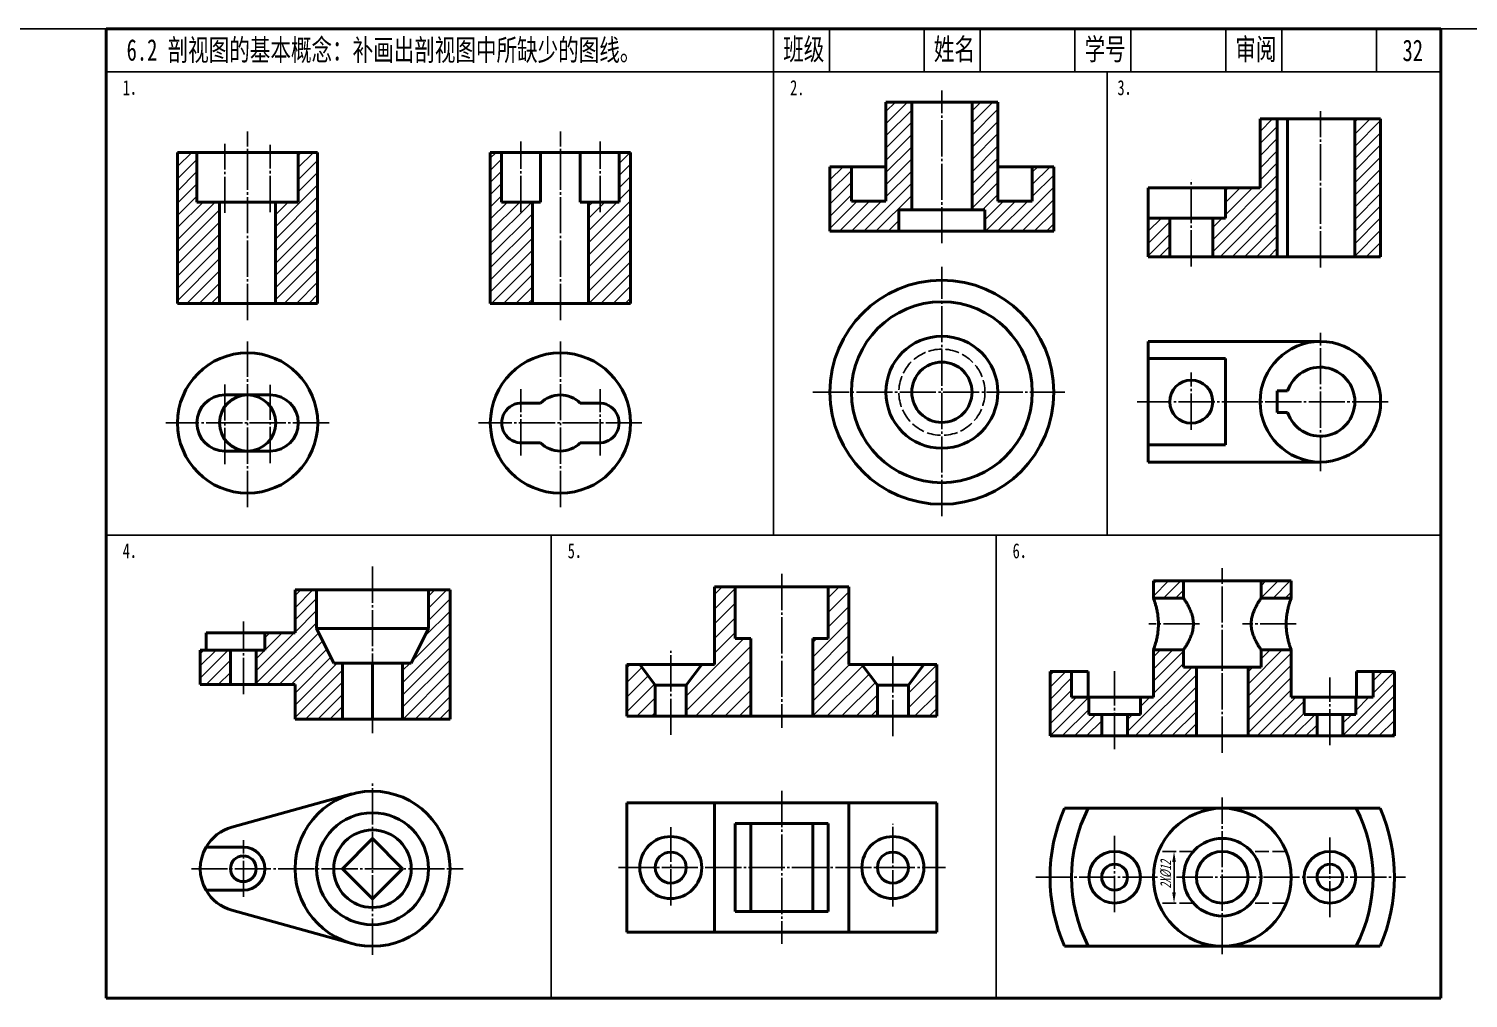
# Model space of a CAD drawing. Header units: millimetres. Extents: x -334 to 3025, y 133 to 867.
# Drawn here: x -2.9 to 331.4, y 356.2 to 581.2 of the extents above; entities that cross this region are included whole.
import ezdxf

# ---------------------------------------------------------------- set-up
doc = ezdxf.new("R2010")
doc.units = ezdxf.units.MM
doc.header["$LTSCALE"] = 0.8
doc.linetypes.add('myCENTER', pattern=[18, 15, -1, 1, -1])
doc.linetypes.add('myHIDDEN', pattern=[5, 4, -1])
for name, color, linetype, lineweight in [('中心线', 7, 'myCENTER', 25), ('剖面线', 7, 'Continuous', 25), ('尺寸', 7, 'Continuous', 25), ('标题文字', 7, 'Continuous', 25), ('答案粗实线', 1, 'Continuous', 50), ('粗实线', 7, 'Continuous', 50), ('细实线', 7, 'Continuous', 25), ('虚线', 7, 'myHIDDEN', 25)]:
    doc.layers.add(name, color=color, linetype=linetype, lineweight=lineweight)
doc.styles.add('尺寸文字1-2.5号', font='SimSun.ttf', dxfattribs={"width": 0.7, "oblique": 15, "height": 2.5})
doc.styles.add('标题汉字1-5号', font='SimSun.ttf', dxfattribs={"width": 0.7, "height": 5})
doc.styles.add('标题汉字2-3.5号', font='SimSun.ttf', dxfattribs={"width": 0.7, "height": 3.5})
pattern_1 = [(45, (77.5, 3.937), (-1.4142136, 1.4142136), [])]
pattern_2 = [(45, (0, 0), (-1.4142136, 1.4142136), [])]
pattern_3 = [(45, (234.3003, 417.1028), (-1.414214, 1.414214), [])]
pattern_4 = [(45, (-28.354, -81.0362), (-1.697056, 1.697056), [])]

msp = doc.modelspace()

# ---------------------------------------------------------------- hatches: boundary and pattern name
at = {"layer": '剖面线'}
h = msp.add_hatch(dxfattribs=at)
h.set_pattern_fill('_USER', color=256, scale=2, angle=45, style=0, pattern_type=0)
h.set_pattern_definition([(45, (396.833, 4.6673), (-1.4142136, 1.4142136), [])])
h.paths.add_polyline_path([(235.17, 534.24), (235.17, 549.24), (230.17, 549.24), (230.17, 541.24), (222.17, 541.24), (222.17, 564.24), (216.17, 564.24), (216.17, 539.24), (219.17, 539.24), (219.17, 534.24)])
h.paths.add_polyline_path([(183.17, 549.24), (183.17, 534.24), (199.17, 534.24), (199.17, 539.24), (202.17, 539.24), (202.17, 564.24), (196.17, 564.24), (196.17, 541.24), (188.17, 541.24), (188.17, 549.24)])
h = msp.add_hatch(dxfattribs=at)
h.set_pattern_fill('_USER', color=256, scale=2, angle=45, style=0, pattern_type=0)
h.set_pattern_definition(pattern_1)
h.paths.add_polyline_path([(287.08, 560.32), (283.08, 560.32), (283.08, 544.32), (275.08, 544.32), (275.08, 537.32), (272.08, 537.32), (272.08, 528.32), (287.08, 528.32)])
h = msp.add_hatch(dxfattribs=at)
h.set_pattern_fill('_USER', color=256, scale=2, angle=45, style=0, pattern_type=0)
h.set_pattern_definition(pattern_1)
h.paths.add_polyline_path([(311.08, 560.32), (305.08, 560.32), (305.08, 528.32), (311.08, 528.32)])
h = msp.add_hatch(dxfattribs=at)
h.set_pattern_fill('_USER', color=256, scale=2, angle=45, style=0, pattern_type=0)
h.set_pattern_definition(pattern_2)
h.paths.add_polyline_path([(31.65, 517.49), (41.41, 517.49), (41.41, 541.04), (36.14, 541.04), (36.14, 552.55), (31.65, 552.55)])
h = msp.add_hatch(dxfattribs=at)
h.set_pattern_fill('_USER', color=256, scale=2, angle=45, style=0, pattern_type=0)
h.set_pattern_definition(pattern_2)
h.paths.add_polyline_path([(64.2, 552.55), (59.71, 552.55), (59.71, 541.04), (54.44, 541.04), (54.44, 517.49), (64.2, 517.49)])
h = msp.add_hatch(dxfattribs=at)
h.set_pattern_fill('_USER', color=256, scale=2, angle=45, style=0, pattern_type=0)
h.set_pattern_definition(pattern_2)
h.paths.add_polyline_path([(104.3, 517.49), (114.06, 517.49), (114.06, 541.04), (106.93, 541.04), (106.93, 552.55), (104.3, 552.55)])
h = msp.add_hatch(dxfattribs=at)
h.set_pattern_fill('_USER', color=256, scale=2, angle=45, style=0, pattern_type=0)
h.set_pattern_definition(pattern_2)
h.paths.add_polyline_path([(136.85, 552.55), (134.22, 552.55), (134.22, 541.04), (127.09, 541.04), (127.09, 517.49), (136.85, 517.49)])
h = msp.add_hatch(dxfattribs=at)
h.set_pattern_fill('_USER', color=256, scale=2, angle=45, style=0, pattern_type=0)
h.set_pattern_definition(pattern_1)
h.paths.add_polyline_path([(262.08, 537.32), (257.08, 537.32), (257.08, 528.32), (262.08, 528.32)])
h = msp.add_hatch(dxfattribs=at)
h.set_pattern_fill('_USER', color=256, scale=2.4, angle=45, style=0, pattern_type=0)
h.set_pattern_definition(pattern_4)
h.paths.add_polyline_path([(164.8, 421.7), (164.8, 439.7), (161.2, 439.7), (161.2, 451.7), (156.4, 451.7), (156.4, 433.7), (153.4, 433.7), (149.8, 428.9), (149.8, 421.7)])
h = msp.add_hatch(dxfattribs=at)
h.set_pattern_fill('_USER', color=256, scale=2.4, angle=45, style=0, pattern_type=0)
h.set_pattern_definition(pattern_4)
h.paths.add_polyline_path([(179.2, 421.7), (194.2, 421.7), (194.2, 428.9), (190.6, 433.7), (187.6, 433.7), (187.6, 451.7), (182.8, 451.7), (182.8, 439.7), (179.2, 439.7)])
h = msp.add_hatch(dxfattribs=at)
h.set_pattern_fill('_USER', color=256, scale=2, angle=45, style=0, pattern_type=0)
h.set_pattern_definition(pattern_3)
h.paths.add_polyline_path([(265.3, 449.1), (265.3, 453.1), (258.3, 453.1), (258.3, 449.1)])
h = msp.add_hatch(dxfattribs=at)
h.set_pattern_fill('_USER', color=256, scale=2, angle=45, style=0, pattern_type=0)
h.set_pattern_definition(pattern_3)
h.paths.add_polyline_path([(283.3, 453.1), (283.3, 449.1), (290.3, 449.1), (290.3, 453.1)])
h = msp.add_hatch(dxfattribs=at)
h.set_pattern_fill('_USER', color=256, scale=2, angle=45, style=0, pattern_type=0)
h.set_pattern_definition([(45, (-85.9899, 389.6207), (-1.414214, 1.414214), [])])
h.paths.add_polyline_path([(43.94, 437.04), (36.94, 437.04), (36.94, 429.04), (43.94, 429.04)])
h.paths.add_polyline_path([(69.94, 421.04), (69.94, 434.04), (67.94, 434.04), (63.94, 442.04), (63.94, 451.04), (58.94, 451.04), (58.94, 441.04), (51.94, 441.04), (51.94, 437.04), (49.94, 437.04), (49.94, 429.04), (58.94, 429.04), (58.94, 421.04)])
h.paths.add_polyline_path([(83.94, 434.04), (83.94, 421.04), (94.94, 421.04), (94.94, 451.04), (89.94, 451.04), (89.94, 442.04), (85.94, 434.04)])
h = msp.add_hatch(dxfattribs=at)
h.set_pattern_fill('_USER', color=256, scale=2, angle=45, style=0, pattern_type=0)
h.set_pattern_definition(pattern_3)
h.paths.add_polyline_path([(258.3, 426.1), (255.3, 426.1), (255.3, 422.1), (252.3, 422.1), (252.3, 417.1), (268.3, 417.1), (268.3, 433.1), (265.3, 433.1), (265.3, 437.1), (258.3, 437.1)])
h = msp.add_hatch(dxfattribs=at)
h.set_pattern_fill('_USER', color=256, scale=2, angle=45, style=0, pattern_type=0)
h.set_pattern_definition(pattern_3)
h.paths.add_polyline_path([(290.3, 426.1), (290.3, 437.1), (283.3, 437.1), (283.3, 433.1), (280.3, 433.1), (280.3, 417.1), (296.3, 417.1), (296.3, 422.1), (293.3, 422.1), (293.3, 426.1)])
h = msp.add_hatch(dxfattribs=at)
h.set_pattern_fill('_USER', color=256, scale=2.4, angle=45, style=0, pattern_type=0)
h.set_pattern_definition(pattern_4)
h.paths.add_polyline_path([(142.6, 421.7), (142.6, 428.9), (139, 433.7), (136, 433.7), (136, 421.7)])
h = msp.add_hatch(dxfattribs=at)
h.set_pattern_fill('_USER', color=256, scale=2.4, angle=45, style=0, pattern_type=0)
h.set_pattern_definition(pattern_4)
h.paths.add_polyline_path([(208, 421.7), (208, 433.7), (205, 433.7), (201.4, 428.9), (201.4, 421.7)])
h = msp.add_hatch(dxfattribs=at)
h.set_pattern_fill('_USER', color=256, scale=2, angle=45, style=0, pattern_type=0)
h.set_pattern_definition(pattern_3)
h.paths.add_polyline_path([(243.3, 422.1), (243.3, 426.1), (239.3, 426.1), (239.3, 432.1), (234.3, 432.1), (234.3, 417.1), (246.3, 417.1), (246.3, 422.1)])
h = msp.add_hatch(dxfattribs=at)
h.set_pattern_fill('_USER', color=256, scale=2, angle=45, style=0, pattern_type=0)
h.set_pattern_definition(pattern_3)
h.paths.add_polyline_path([(314.3, 417.1), (314.3, 432.1), (309.3, 432.1), (309.3, 426.1), (305.3, 426.1), (305.3, 422.1), (302.3, 422.1), (302.3, 417.1)])

# ---------------------------------------------------------------- linework, layer by layer
for p, q in [((170.09, 463.74), (170.09, 571.24)), ((247.59, 463.74), (247.59, 571.24)), ((15.09, 463.74), (325.09, 463.74)), ((118.43, 356.24), (118.43, 463.74)), ((221.76, 356.24), (221.76, 463.74))]:
    msp.add_line(p, q)
at = {"layer": '中心线', "ltscale": 0.7}
for p, q in [((209.17, 531.46), (209.17, 566.89)), ((297.08, 525.87), (297.08, 562.09)), ((47.93, 513.62), (47.93, 557.44)), ((111.36, 538.7), (111.36, 555.08)), ((120.58, 513.62), (120.58, 557.44)), ((129.8, 538.7), (129.8, 555.08)), ((42.66, 538.51), (42.66, 554.53)), ((53.19, 538.72), (53.19, 554.33)), ((267.08, 526.08), (267.08, 546.27)), ((209.17, 468.16), (209.17, 526.01)), ((47.93, 470.22), (47.93, 508.69)), ((120.58, 470.22), (120.58, 508.69)), ((297.08, 478.58), (297.08, 510.64)), ((267.08, 488.16), (267.08, 501.48)), ((42.66, 480.23), (42.66, 498.8)), ((53.19, 480.44), (53.19, 498.6)), ((111.36, 482.2), (111.36, 497.59)), ((129.8, 482.2), (129.8, 497.59)), ((179.23, 496.89), (237.74, 496.89)), ((312.85, 494.69), (254.5, 494.69)), ((66.87, 489.75), (28.92, 489.75)), ((139.52, 489.75), (101.57, 489.75)), ((76.94, 417.78), (76.94, 456.96)), ((172, 454.74), (172, 418.97)), ((274.3, 413.19), (274.3, 456.07)), ((46.94, 426.84), (46.94, 443.69)), ((269.02, 443.1), (257.21, 443.1)), ((291.48, 443.1), (278.97, 443.1)), ((146.2, 417.35), (146.2, 436.86)), ((197.8, 417.08), (197.8, 436.04)), ((249.3, 414.08), (249.3, 432.12)), ((299.3, 414.96), (299.3, 430.64)), ((76.94, 366.33), (76.94, 406.37)), ((172, 404.34), (172, 368.85)), ((274.3, 366.46), (274.3, 402.84)), ((146.2, 377.79), (146.2, 395.94)), ((197.8, 377.52), (197.8, 396.75)), ((46.94, 379.74), (46.94, 392.96)), ((249.3, 376.22), (249.3, 393.96)), ((299.3, 375.04), (299.3, 393.67)), ((34.87, 386.29), (97.98, 386.29)), ((134.04, 386.56), (209.99, 386.56)), ((230.97, 384.32), (259.26, 384.32)), ((263.7, 384.32), (316.83, 384.32))]:
    msp.add_line(p, q, dxfattribs=at)
at = {"layer": '尺寸'}
for p, q in [((-23.54, 581.24), (406.26, 581.24)), ((263.09, 387.82), (263.09, 380.82))]:
    msp.add_line(p, q, dxfattribs=at)
for points in [[(262.67, 387.82), (263.51, 387.82), (263.09, 390.32)], [(262.67, 380.82), (263.51, 380.82), (263.09, 378.32)]]:
    msp.add_solid(points, dxfattribs=at)
at = {"layer": '答案粗实线', "extrusion": (0, 1, 0)}
for p, q in [((202.17, 564.24), (216.17, 564.24)), ((289.48, 560.32), (287.08, 560.32)), ((305.08, 560.32), (289.48, 560.32)), ((289.48, 528.32), (289.48, 560.32)), ((188.17, 549.24), (196.17, 549.24)), ((222.17, 549.24), (230.17, 549.24)), ((275.08, 544.32), (257.08, 544.32)), ((257.08, 544.32), (257.08, 537.32)), ((54.44, 541.04), (41.41, 541.04)), ((115.99, 541.04), (114.06, 541.04)), ((127.09, 541.04), (125.17, 541.04)), ((216.17, 539.24), (202.17, 539.24)), ((262.08, 537.32), (272.08, 537.32)), ((262.08, 528.32), (272.08, 528.32)), ((287.08, 528.32), (289.48, 528.32)), ((289.48, 528.32), (305.08, 528.32)), ((161.2, 451.7), (182.8, 451.7)), ((265.3, 453.1), (283.3, 453.1)), ((89.94, 451.04), (63.94, 451.04)), ((89.94, 442.04), (63.94, 442.04)), ((38.28, 441.04), (46.94, 441.04)), ((38.28, 437.04), (38.28, 441.04)), ((46.94, 441.04), (51.94, 441.04)), ((49.94, 437.04), (43.94, 437.04)), ((69.94, 434.04), (76.94, 434.04)), ((76.94, 421.04), (76.94, 434.04)), ((76.94, 434.04), (83.94, 434.04)), ((139, 433.7), (153.4, 433.7)), ((190.6, 433.7), (205, 433.7)), ((239.3, 432.1), (243.17, 432.1)), ((243.17, 432.1), (243.17, 426.1)), ((280.3, 433.1), (268.3, 433.1)), ((305.43, 426.1), (305.43, 432.1)), ((309.3, 432.1), (305.43, 432.1)), ((49.94, 429.04), (43.94, 429.04)), ((149.8, 428.9), (142.6, 428.9)), ((194.2, 428.9), (201.4, 428.9)), ((246.3, 422.1), (252.3, 422.1)), ((302.3, 422.1), (296.3, 422.1))]:
    msp.add_line(p, q, dxfattribs=at)
at = {"layer": '答案粗实线'}
for p, q in [((115.99, 541.04), (115.99, 552.55)), ((125.17, 541.04), (125.17, 552.55))]:
    msp.add_line(p, q, dxfattribs=at)
for points, knots in [([(258.3, 437.1), (258.3, 437.1), (258.31, 437.14), (258.37, 437.29), (258.41, 437.41), (258.52, 437.72), (258.59, 437.91), (258.73, 438.35), (258.8, 438.6), (258.95, 439.12), (259.02, 439.42), (259.17, 440.07), (259.23, 440.43), (259.35, 441.17), (259.39, 441.55), (259.45, 442.33), (259.47, 442.72), (259.47, 443.48), (259.45, 443.88), (259.39, 444.65), (259.35, 445.04), (259.23, 445.78), (259.17, 446.13), (259.02, 446.78), (258.95, 447.08), (258.8, 447.61), (258.73, 447.86), (258.59, 448.3), (258.52, 448.49), (258.41, 448.8), (258.37, 448.91), (258.31, 449.07), (258.3, 449.1), (258.3, 449.1)], [9.138108, 9.138108, 9.138108, 9.138108, 10.279934, 10.279934, 11.42176, 11.42176, 12.563585, 12.563585, 13.705411, 13.705411, 14.848112, 14.848112, 15.990813, 15.990813, 17.133514, 17.133514, 18.276215, 18.276215, 19.418916, 19.418916, 20.561617, 20.561617, 21.704318, 21.704318, 22.847019, 22.847019, 23.988845, 23.988845, 25.130671, 25.130671, 26.272497, 26.272497, 27.414323, 27.414323, 27.414323, 27.414323]), ([(265.3, 449.1), (265.3, 449.1), (265.33, 449.06), (265.43, 448.91), (265.51, 448.79), (265.71, 448.48), (265.83, 448.28), (266.09, 447.85), (266.23, 447.6), (266.5, 447.08), (266.65, 446.79), (266.94, 446.15), (267.08, 445.8), (267.32, 445.07), (267.42, 444.68), (267.56, 443.9), (267.59, 443.5), (267.59, 443.1)], [28.249717, 28.249717, 28.249717, 28.249717, 29.420278, 29.420278, 30.590839, 30.590839, 31.7614, 31.7614, 32.931961, 32.931961, 34.115543, 34.115543, 35.299125, 35.299125, 36.482707, 36.482707, 37.666289, 37.666289, 37.666289, 37.666289]), ([(281.01, 443.1), (281.01, 443.5), (281.04, 443.9), (281.18, 444.68), (281.28, 445.07), (281.52, 445.8), (281.66, 446.15), (281.95, 446.79), (282.1, 447.08), (282.38, 447.6), (282.52, 447.85), (282.77, 448.28), (282.89, 448.48), (283.09, 448.79), (283.17, 448.91), (283.27, 449.06), (283.3, 449.1), (283.3, 449.1)], [0, 0, 0, 0, 1.183582, 1.183582, 2.367164, 2.367164, 3.550746, 3.550746, 4.734328, 4.734328, 5.904889, 5.904889, 7.07545, 7.07545, 8.246011, 8.246011, 9.416572, 9.416572, 9.416572, 9.416572]), ([(290.3, 449.1), (290.3, 449.1), (290.29, 449.07), (290.23, 448.91), (290.19, 448.8), (290.08, 448.49), (290.01, 448.3), (289.87, 447.86), (289.8, 447.61), (289.65, 447.08), (289.58, 446.78), (289.44, 446.13), (289.37, 445.78), (289.25, 445.04), (289.21, 444.65), (289.15, 443.88), (289.13, 443.48), (289.13, 442.72), (289.15, 442.33), (289.21, 441.55), (289.25, 441.17), (289.37, 440.43), (289.44, 440.07), (289.58, 439.42), (289.65, 439.12), (289.8, 438.6), (289.87, 438.35), (290.01, 437.91), (290.08, 437.72), (290.19, 437.41), (290.23, 437.29), (290.29, 437.14), (290.3, 437.1), (290.3, 437.1)], [9.138108, 9.138108, 9.138108, 9.138108, 10.279934, 10.279934, 11.42176, 11.42176, 12.563585, 12.563585, 13.705411, 13.705411, 14.848112, 14.848112, 15.990813, 15.990813, 17.133514, 17.133514, 18.276215, 18.276215, 19.418916, 19.418916, 20.561617, 20.561617, 21.704318, 21.704318, 22.847019, 22.847019, 23.988845, 23.988845, 25.130671, 25.130671, 26.272497, 26.272497, 27.414323, 27.414323, 27.414323, 27.414323]), ([(267.59, 443.1), (267.59, 442.71), (267.56, 442.31), (267.42, 441.52), (267.32, 441.14), (267.08, 440.4), (266.94, 440.06), (266.65, 439.42), (266.5, 439.12), (266.23, 438.6), (266.09, 438.36), (265.83, 437.92), (265.71, 437.73), (265.51, 437.42), (265.43, 437.3), (265.33, 437.14), (265.3, 437.1), (265.3, 437.1)], [0, 0, 0, 0, 1.183582, 1.183582, 2.367164, 2.367164, 3.550746, 3.550746, 4.734328, 4.734328, 5.904889, 5.904889, 7.07545, 7.07545, 8.246011, 8.246011, 9.416572, 9.416572, 9.416572, 9.416572]), ([(283.3, 437.1), (283.3, 437.1), (283.27, 437.14), (283.17, 437.3), (283.09, 437.42), (282.89, 437.73), (282.77, 437.92), (282.52, 438.36), (282.38, 438.6), (282.1, 439.12), (281.95, 439.42), (281.66, 440.06), (281.52, 440.4), (281.28, 441.14), (281.18, 441.52), (281.04, 442.31), (281.01, 442.71), (281.01, 443.1)], [28.249717, 28.249717, 28.249717, 28.249717, 29.420278, 29.420278, 30.590839, 30.590839, 31.7614, 31.7614, 32.931961, 32.931961, 34.115543, 34.115543, 35.299125, 35.299125, 36.482707, 36.482707, 37.666289, 37.666289, 37.666289, 37.666289])]:
    msp.add_open_spline(points, degree=3, knots=knots, dxfattribs=at)
at = {"layer": '粗实线'}
for p, q in [((15.09, 581.24), (15.09, 356.24)), ((325.09, 581.24), (15.09, 581.24)), ((325.09, 356.24), (325.09, 581.24)), ((106.93, 541.04), (106.93, 552.55)), ((134.22, 541.04), (134.22, 552.55)), ((257.08, 504.69), (257.08, 508.69)), ((257.08, 508.69), (297.08, 508.69)), ((257.08, 484.69), (257.08, 504.69)), ((257.08, 504.69), (275.08, 504.69)), ((275.08, 504.69), (275.08, 484.69)), ((42.66, 496.27), (53.19, 496.27)), ((287.08, 497.19), (289.48, 497.19)), ((287.08, 492.19), (287.08, 497.19)), ((111.36, 494.38), (115.99, 494.38)), ((129.8, 494.38), (125.17, 494.38)), ((289.48, 492.19), (287.08, 492.19)), ((111.36, 485.12), (115.99, 485.12)), ((129.8, 485.12), (125.17, 485.12)), ((53.19, 483.23), (42.66, 483.23)), ((257.08, 480.69), (257.08, 484.69)), ((275.08, 484.69), (257.08, 484.69)), ((297.08, 480.69), (257.08, 480.69)), ((44.27, 395.93), (72.14, 403.64)), ((136, 371.56), (136, 401.56)), ((136, 401.56), (156.4, 401.56)), ((156.4, 401.56), (187.6, 401.56)), ((156.4, 371.56), (156.4, 401.56)), ((187.6, 401.56), (187.6, 371.56)), ((187.6, 401.56), (208, 401.56)), ((208, 401.56), (208, 371.56)), ((237.64, 400.32), (243.17, 400.32)), ((243.17, 400.32), (274.3, 400.32)), ((274.3, 400.32), (305.43, 400.32)), ((305.43, 400.32), (310.96, 400.32)), ((161.2, 376.36), (161.2, 396.76)), ((161.2, 396.76), (182.8, 396.76)), ((164.8, 396.76), (164.8, 376.36)), ((179.2, 376.36), (179.2, 396.76)), ((182.8, 396.76), (182.8, 376.36)), ((38.28, 391.29), (46.94, 391.29)), ((69.94, 386.29), (76.94, 393.29)), ((76.94, 393.29), (83.94, 386.29)), ((76.94, 379.29), (69.94, 386.29)), ((83.94, 386.29), (76.94, 379.29)), ((46.94, 381.29), (38.28, 381.29)), ((72.14, 368.94), (44.27, 376.65)), ((182.8, 376.36), (161.2, 376.36)), ((156.4, 371.56), (136, 371.56)), ((187.6, 371.56), (156.4, 371.56)), ((208, 371.56), (187.6, 371.56)), ((237.64, 368.32), (243.17, 368.32)), ((243.17, 368.32), (274.3, 368.32)), ((274.3, 368.32), (305.43, 368.32)), ((305.43, 368.32), (310.96, 368.32)), ((15.09, 356.24), (325.09, 356.24))]:
    msp.add_line(p, q, dxfattribs=at)
at = {"layer": '粗实线', "extrusion": (0, 1, 0)}
for p, q in [((196.17, 564.24), (196.17, 541.24)), ((202.17, 564.24), (196.17, 564.24)), ((202.17, 539.24), (202.17, 564.24)), ((216.17, 564.24), (216.17, 539.24)), ((222.17, 564.24), (216.17, 564.24)), ((222.17, 541.24), (222.17, 564.24)), ((283.08, 560.32), (287.08, 560.32)), ((283.08, 544.32), (283.08, 560.32)), ((287.08, 560.32), (287.08, 528.32)), ((305.08, 560.32), (311.08, 560.32)), ((305.08, 528.32), (305.08, 560.32)), ((311.08, 560.32), (311.08, 528.32)), ((36.14, 552.55), (31.65, 552.55)), ((31.65, 552.55), (31.65, 517.49)), ((36.14, 552.55), (42.66, 552.55)), ((36.14, 541.04), (36.14, 552.55)), ((42.66, 552.55), (53.19, 552.55)), ((53.19, 552.55), (59.71, 552.55)), ((59.71, 552.55), (59.71, 541.04)), ((64.2, 552.55), (59.71, 552.55)), ((64.2, 517.49), (64.2, 552.55)), ((108.8, 552.55), (104.3, 552.55)), ((104.3, 552.55), (104.3, 517.49)), ((108.8, 552.55), (115.31, 552.55)), ((115.31, 552.55), (125.84, 552.55)), ((125.84, 552.55), (132.36, 552.55)), ((136.85, 552.55), (132.36, 552.55)), ((136.85, 517.49), (136.85, 552.55)), ((188.17, 549.24), (183.17, 549.24)), ((183.17, 549.24), (183.17, 534.24)), ((188.17, 541.24), (188.17, 549.24)), ((230.17, 549.24), (230.17, 541.24)), ((235.17, 549.24), (230.17, 549.24)), ((235.17, 534.24), (235.17, 549.24)), ((275.08, 544.32), (283.08, 544.32)), ((275.08, 537.32), (275.08, 544.32)), ((41.41, 541.04), (36.14, 541.04)), ((41.41, 517.49), (41.41, 541.04)), ((54.44, 541.04), (54.44, 517.49)), ((59.71, 541.04), (54.44, 541.04)), ((114.06, 541.04), (106.93, 541.04)), ((114.06, 517.49), (114.06, 541.04)), ((127.09, 541.04), (127.09, 517.49)), ((134.22, 541.04), (127.09, 541.04)), ((196.17, 541.24), (188.17, 541.24)), ((199.17, 539.24), (202.17, 539.24)), ((199.17, 534.24), (199.17, 539.24)), ((216.17, 539.24), (219.17, 539.24)), ((219.17, 539.24), (219.17, 534.24)), ((230.17, 541.24), (222.17, 541.24)), ((257.08, 537.32), (262.08, 537.32)), ((257.08, 528.32), (257.08, 537.32)), ((262.08, 537.32), (262.08, 528.32)), ((272.08, 537.32), (275.08, 537.32)), ((272.08, 528.32), (272.08, 537.32)), ((183.17, 534.24), (199.17, 534.24)), ((219.17, 534.24), (199.17, 534.24)), ((219.17, 534.24), (235.17, 534.24)), ((262.08, 528.32), (257.08, 528.32)), ((287.08, 528.32), (272.08, 528.32)), ((311.08, 528.32), (305.08, 528.32)), ((31.65, 517.49), (41.41, 517.49)), ((41.41, 517.49), (54.44, 517.49)), ((54.44, 517.49), (64.2, 517.49)), ((104.3, 517.49), (114.06, 517.49)), ((114.06, 517.49), (127.09, 517.49)), ((127.09, 517.49), (136.85, 517.49)), ((156.4, 451.7), (156.4, 433.7)), ((161.2, 451.7), (156.4, 451.7)), ((161.2, 439.7), (161.2, 451.7)), ((182.8, 451.7), (182.8, 439.7)), ((187.6, 451.7), (182.8, 451.7)), ((187.6, 433.7), (187.6, 451.7)), ((265.3, 453.1), (258.3, 453.1)), ((258.3, 453.1), (258.3, 449.1)), ((265.3, 449.1), (265.3, 453.1)), ((283.3, 453.1), (283.3, 449.1)), ((290.3, 453.1), (283.3, 453.1)), ((290.3, 449.1), (290.3, 453.1)), ((58.94, 451.04), (58.94, 441.04)), ((63.94, 451.04), (58.94, 451.04)), ((63.94, 442.04), (63.94, 451.04)), ((89.94, 451.04), (89.94, 442.04)), ((94.94, 451.04), (89.94, 451.04)), ((94.94, 421.04), (94.94, 451.04)), ((258.3, 449.1), (265.3, 449.1)), ((283.3, 449.1), (290.3, 449.1)), ((67.94, 434.04), (63.94, 442.04)), ((89.94, 442.04), (85.94, 434.04)), ((51.94, 441.04), (51.94, 437.04)), ((58.94, 441.04), (51.94, 441.04)), ((164.8, 439.7), (161.2, 439.7)), ((164.8, 421.7), (164.8, 439.7)), ((182.8, 439.7), (179.2, 439.7)), ((179.2, 439.7), (179.2, 421.7)), ((36.94, 437.04), (36.94, 429.04)), ((43.94, 437.04), (36.94, 437.04)), ((43.94, 429.04), (43.94, 437.04)), ((49.94, 437.04), (49.94, 429.04)), ((51.94, 437.04), (49.94, 437.04)), ((258.3, 437.1), (258.3, 426.1)), ((265.3, 437.1), (258.3, 437.1)), ((265.3, 433.1), (265.3, 437.1)), ((283.3, 437.1), (283.3, 433.1)), ((290.3, 437.1), (283.3, 437.1)), ((290.3, 426.1), (290.3, 437.1)), ((69.94, 434.04), (67.94, 434.04)), ((69.94, 421.04), (69.94, 434.04)), ((85.94, 434.04), (83.94, 434.04)), ((83.94, 421.04), (83.94, 434.04)), ((136, 433.7), (136, 421.7)), ((139, 433.7), (136, 433.7)), ((142.6, 428.9), (139, 433.7)), ((153.4, 433.7), (149.8, 428.9)), ((156.4, 433.7), (153.4, 433.7)), ((190.6, 433.7), (187.6, 433.7)), ((194.2, 428.9), (190.6, 433.7)), ((205, 433.7), (201.4, 428.9)), ((208, 433.7), (205, 433.7)), ((208, 421.7), (208, 433.7)), ((234.3, 432.1), (234.3, 417.1)), ((239.3, 432.1), (234.3, 432.1)), ((239.3, 426.1), (239.3, 432.1)), ((268.3, 433.1), (265.3, 433.1)), ((268.3, 417.1), (268.3, 433.1)), ((280.3, 433.1), (280.3, 417.1)), ((283.3, 433.1), (280.3, 433.1)), ((309.3, 432.1), (309.3, 426.1)), ((314.3, 432.1), (309.3, 432.1)), ((314.3, 417.1), (314.3, 432.1)), ((36.94, 429.04), (43.94, 429.04)), ((49.94, 429.04), (58.94, 429.04)), ((58.94, 429.04), (58.94, 421.04)), ((142.6, 421.7), (142.6, 428.9)), ((149.8, 428.9), (149.8, 421.7)), ((194.2, 421.7), (194.2, 428.9)), ((201.4, 428.9), (201.4, 421.7)), ((243.3, 426.1), (239.3, 426.1)), ((243.3, 426.1), (255.3, 426.1)), ((243.3, 422.1), (243.3, 426.1)), ((255.3, 426.1), (255.3, 422.1)), ((258.3, 426.1), (255.3, 426.1)), ((293.3, 426.1), (290.3, 426.1)), ((293.3, 426.1), (305.3, 426.1)), ((293.3, 422.1), (293.3, 426.1)), ((305.3, 426.1), (305.3, 422.1)), ((309.3, 426.1), (305.3, 426.1)), ((136, 421.7), (142.6, 421.7)), ((149.8, 421.7), (142.6, 421.7)), ((149.8, 421.7), (164.8, 421.7)), ((179.2, 421.7), (164.8, 421.7)), ((179.2, 421.7), (194.2, 421.7)), ((201.4, 421.7), (194.2, 421.7)), ((201.4, 421.7), (208, 421.7)), ((246.3, 422.1), (243.3, 422.1)), ((246.3, 417.1), (246.3, 422.1)), ((252.3, 422.1), (252.3, 417.1)), ((255.3, 422.1), (252.3, 422.1)), ((296.3, 422.1), (293.3, 422.1)), ((296.3, 417.1), (296.3, 422.1)), ((302.3, 422.1), (302.3, 417.1)), ((305.3, 422.1), (302.3, 422.1)), ((58.94, 421.04), (69.94, 421.04)), ((76.94, 421.04), (69.94, 421.04)), ((83.94, 421.04), (76.94, 421.04)), ((83.94, 421.04), (94.94, 421.04)), ((234.3, 417.1), (246.3, 417.1)), ((252.3, 417.1), (246.3, 417.1)), ((252.3, 417.1), (268.3, 417.1)), ((280.3, 417.1), (268.3, 417.1)), ((280.3, 417.1), (296.3, 417.1)), ((302.3, 417.1), (296.3, 417.1)), ((302.3, 417.1), (314.3, 417.1))]:
    msp.add_line(p, q, dxfattribs=at)
at = {"layer": '粗实线'}
for centre, radius in [((209.17, 496.89), 26), ((209.17, 496.89), 21), ((209.17, 496.89), 13), ((297.08, 494.69), 14), ((47.93, 489.75), 16.28), ((120.58, 489.75), 16.28), ((209.17, 496.89), 7), ((267.08, 494.69), 5), ((76.94, 386.29), 18), ((76.94, 386.29), 13), ((274.3, 384.32), 16), ((76.94, 386.29), 9), ((146.2, 386.56), 7.2), ((197.8, 386.56), 7.2), ((274.3, 384.32), 9), ((46.94, 386.29), 3), ((146.2, 386.56), 3.6), ((197.8, 386.56), 3.6), ((249.3, 384.32), 6), ((274.3, 384.32), 6), ((299.3, 384.32), 6), ((249.3, 384.32), 3), ((299.3, 384.32), 3)]:
    msp.add_circle(centre, radius, dxfattribs=at)
for centre, radius, start, end in [((297.08, 494.69), 8, 198.21, 161.79), ((42.66, 489.75), 6.52, 90, 270), ((47.93, 489.75), 6.52, 90, 270), ((47.93, 489.75), 6.52, 270, 90), ((53.19, 489.75), 6.52, 270, 90), ((120.58, 489.75), 6.52, 90, 134.7661), ((120.58, 489.75), 6.52, 45.2339, 90), ((111.57, 489.75), 4.63, 87.4169, 272.5831), ((129.59, 489.75), 4.63, 267.4169, 92.5831), ((120.58, 489.75), 6.52, 225.2339, 270), ((120.58, 489.75), 6.52, 270, 314.7661), ((274.3, 384.32), 40, 156.4218, 203.5782), ((274.3, 384.32), 35, 152.7971, 207.2029), ((274.3, 384.32), 35, 332.7971, 27.2029), ((274.3, 384.32), 40, 336.4218, 23.5782), ((46.94, 386.29), 10, 105.466, 150), ((46.94, 386.29), 10, 150, 210), ((46.94, 386.29), 5, 270, 90), ((46.94, 386.29), 10, 210, 254.534)]:
    msp.add_arc(centre, radius, start, end, dxfattribs=at)
at = {"layer": '细实线'}
for p, q in [((170.09, 581.24), (170.09, 571.24)), ((183.09, 581.24), (183.09, 571.24)), ((205.09, 581.24), (205.09, 571.24)), ((218.09, 581.24), (218.09, 571.24)), ((240.09, 581.24), (240.09, 571.24)), ((253.09, 581.24), (253.09, 571.24)), ((275.09, 581.24), (275.09, 571.24)), ((288.09, 581.24), (288.09, 571.24)), ((310.09, 581.24), (310.09, 571.24)), ((325.09, 571.24), (15.09, 571.24))]:
    msp.add_line(p, q, dxfattribs=at)
at = {"layer": '虚线'}
for p, q in [((267.59, 390.32), (259.47, 390.32)), ((289.13, 390.32), (281.01, 390.32)), ((267.59, 378.32), (259.47, 378.32)), ((289.13, 378.32), (281.01, 378.32))]:
    msp.add_line(p, q, dxfattribs=at)
msp.add_circle((209.17, 496.89), 10, dxfattribs=at)

# ---------------------------------------------------------------- texts
at = {"layer": '尺寸', "insert": (261.19, 384.97), "char_height": 2.5, "attachment_point": 5, "rotation": 90, "style": '尺寸文字1-2.5号'}
msp.add_mtext('2X%%C12', dxfattribs=at)
at = {"layer": '标题文字', "width": 0.7}
for s, height, style, p in [('6.2 剖视图的基本概念：补画出剖视图中所缺少的图线。', 5, '标题汉字1-5号', (19.83, 573.84)), ('班级', 5, '标题汉字1-5号', (172.32, 574.01)), ('姓名', 5, '标题汉字1-5号', (207.32, 574.01)), ('学号', 5, '标题汉字1-5号', (242.32, 574.01)), ('审阅', 5, '标题汉字1-5号', (277.32, 574.01)), ('32', 5, '标题汉字1-5号', (316.15, 573.74)), ('1．', 3.5, '标题汉字2-3.5号', (18.93, 565.84)), ('2.', 3.5, '标题汉字2-3.5号', (173.93, 565.84)), ('3．', 3.5, '标题汉字2-3.5号', (249.94, 565.84)), ('4．', 3.5, '标题汉字2-3.5号', (18.93, 458.34)), ('5．', 3.5, '标题汉字2-3.5号', (122.27, 458.34)), ('6．', 3.5, '标题汉字2-3.5号', (225.6, 458.34))]:
    msp.add_text(s, height=height, dxfattribs=dict(at, style=style)).set_placement(p)

doc.saveas('drawing.dxf')
